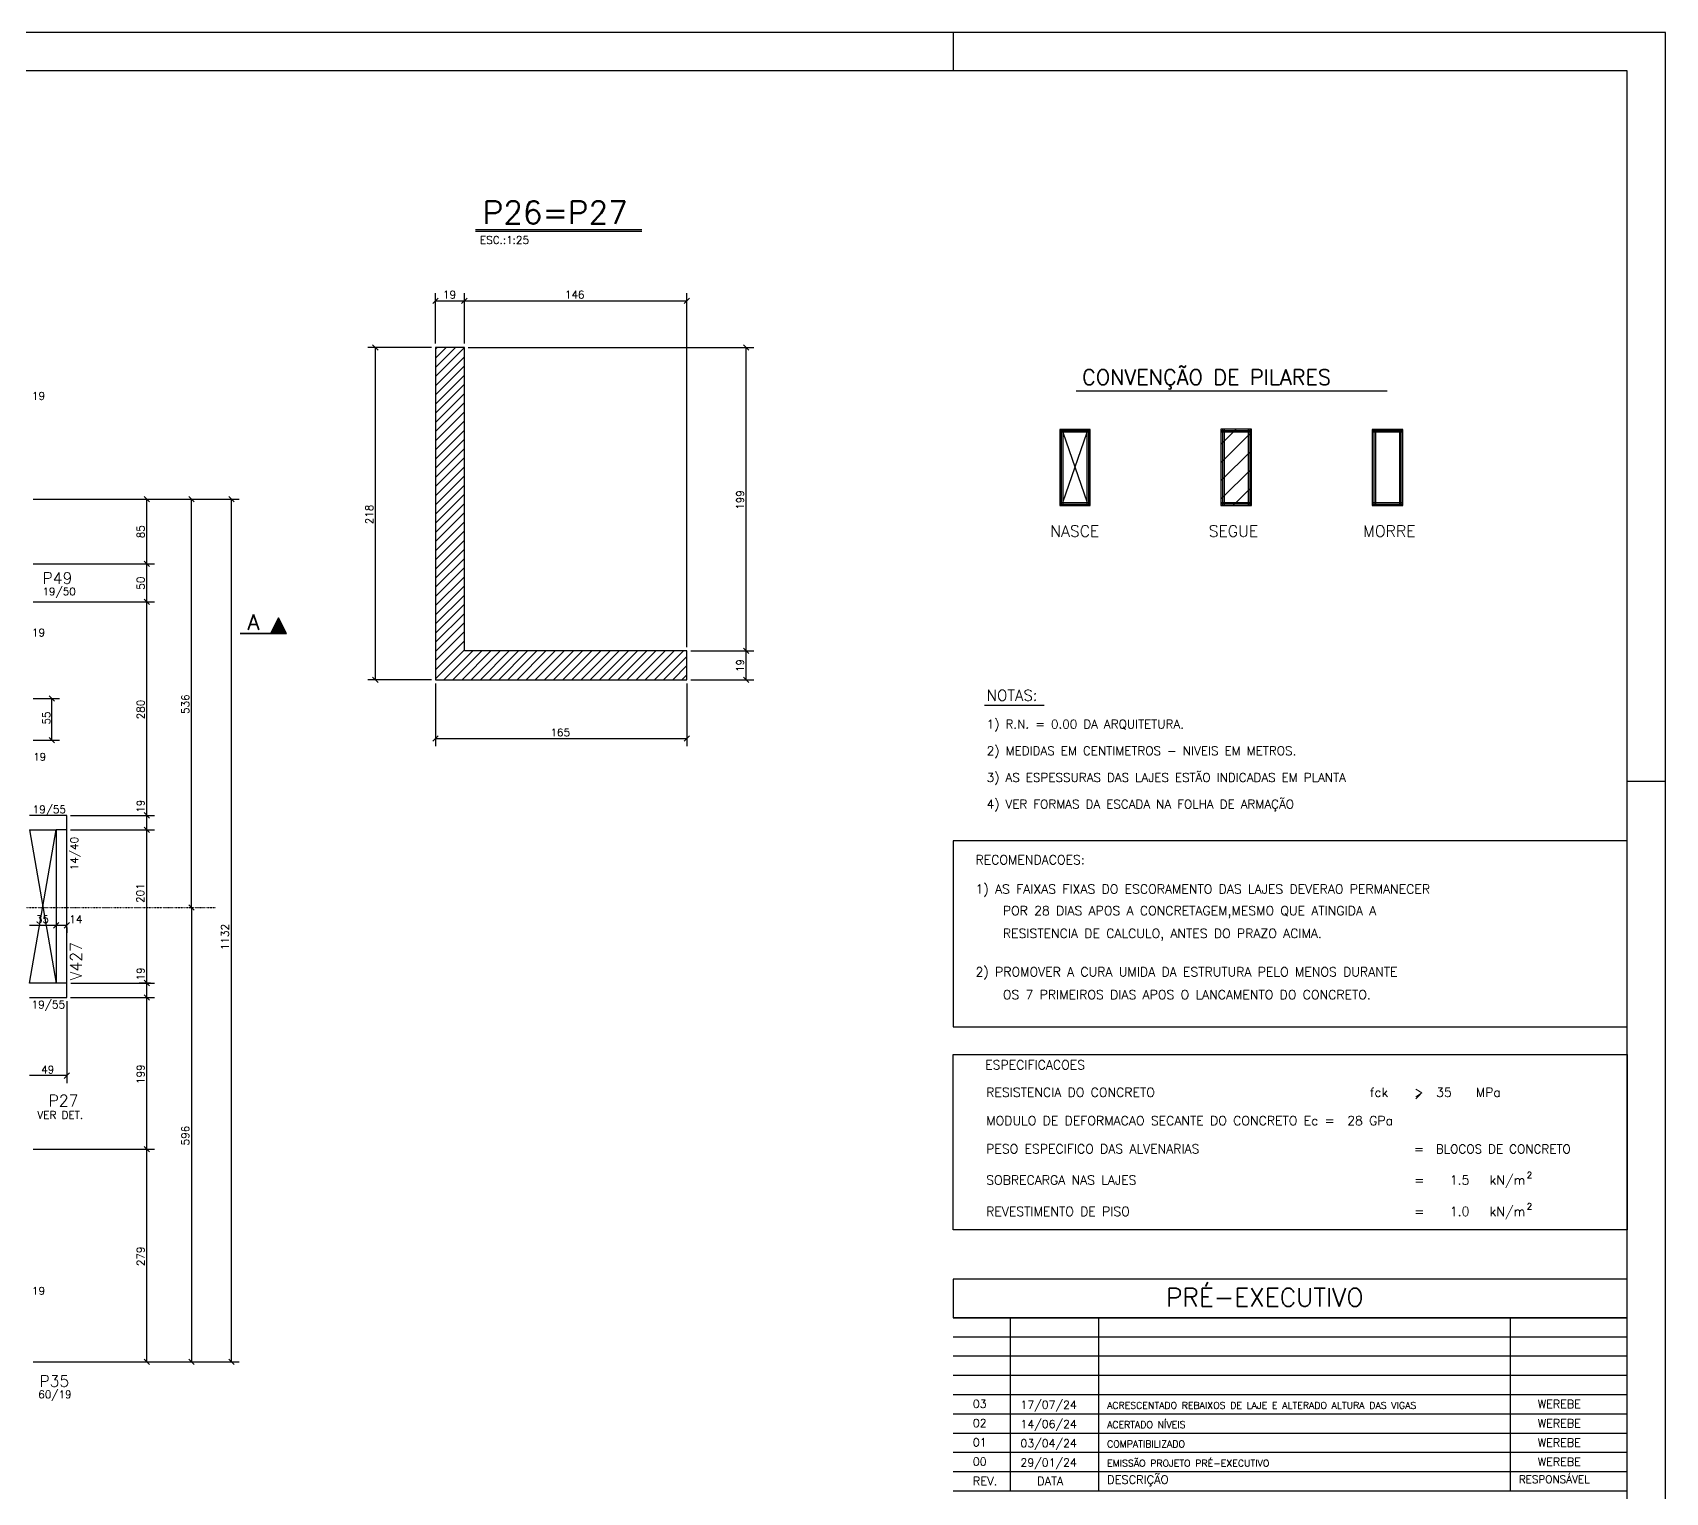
# Model space of a CAD drawing. Extents: x 1435 to 7619, y 830 to 3800.
# Drawn here: x 5477 to 7619, y 1885 to 3800 of the extents above; entities that cross this region are included whole.
import ezdxf

# ---------------------------------------------------------------- set-up
doc = ezdxf.new("R2010")
doc.units = 0
doc.header["$MEASUREMENT"] = 0
doc.linetypes.add('ESTILO_TQS_0004', pattern=[2, 0.5, -0.4, 0.1, -0.4, 0.1, -0.5])
for name, color, linetype in [('1', 1, 'CONTINUOUS'), ('2', 2, 'CONTINUOUS'), ('3', 3, 'CONTINUOUS'), ('4', 4, 'CONTINUOUS'), ('6', 6, 'CONTINUOUS'), ('7', 7, 'CONTINUOUS'), ('9', 9, 'CONTINUOUS')]:
    doc.layers.add(name, color=color, linetype=linetype)
doc.styles.get("Standard").update_dxf_attribs({"font": 'ROMANS.SHX'})

msp = doc.modelspace()

# ---------------------------------------------------------------- linework, layer by layer
at = {"layer": '1', "linetype": 'Continuous'}
for p, q in [((6864.565899, 3279.350219), (6824.433758, 3279.350219)), ((6824.433758, 3279.350219), (6824.433758, 3179.528747)), ((6826.464702, 3279.350219), (6826.464702, 3179.528747)), ((6828.497173, 3279.350219), (6828.497173, 3179.528747)), ((6860.500957, 3179.528747), (6860.500957, 3279.350219)), ((6862.533428, 3179.528747), (6862.533428, 3279.350219)), ((6864.565899, 3179.528747), (6864.565899, 3279.350219)), ((7076.179363, 3279.604278), (7036.047222, 3279.604278)), ((7036.047222, 3279.604278), (7036.047222, 3179.528747)), ((7036.047222, 3259.792266), (7055.859234, 3279.604278)), ((7076.179363, 3277.57257), (7036.047222, 3277.57257)), ((7038.078167, 3279.604278), (7038.078167, 3179.528747)), ((7040.110637, 3279.604278), (7040.110637, 3179.528747)), ((7072.114422, 3179.528747), (7072.114422, 3279.604278)), ((7074.146892, 3179.528747), (7074.146892, 3279.604278)), ((7076.179363, 3179.528747), (7076.179363, 3279.604278)), ((7274.665691, 3279.350219), (7234.53355, 3279.350219)), ((7234.53355, 3279.350219), (7234.53355, 3179.528747)), ((7236.566021, 3279.350219), (7236.566021, 3179.528747)), ((7238.598491, 3279.350219), (7238.598491, 3179.528747)), ((7270.602276, 3179.528747), (7270.602276, 3279.350219)), ((7272.63322, 3179.528747), (7272.63322, 3279.350219)), ((7274.665691, 3179.528747), (7274.665691, 3279.350219)), ((6864.565899, 3277.318511), (6824.433758, 3277.318511)), ((6864.565899, 3275.540862), (6824.433758, 3275.540862)), ((6828.497173, 3183.338104), (6860.500957, 3275.540862)), ((6828.497173, 3275.540862), (6860.500957, 3183.338104)), ((7076.179363, 3275.794158), (7036.047222, 3235.66278)), ((7076.179363, 3275.5401), (7036.047222, 3275.5401)), ((7274.665691, 3277.318511), (7234.53355, 3277.318511)), ((7274.665691, 3275.540862), (7234.53355, 3275.540862)), ((7036.047222, 3211.78659), (7076.179363, 3251.664672)), ((7076.179363, 3227.788482), (7036.047222, 3187.656341)), ((7052.049114, 3179.528747), (7076.179363, 3203.658233)), ((6824.433758, 3183.338104), (6864.565899, 3183.338104)), ((6824.433758, 3181.306396), (6864.565899, 3181.306396)), ((6824.433758, 3179.528747), (6864.565899, 3179.528747)), ((7036.047222, 3183.592163), (7076.179363, 3183.592163)), ((7036.047222, 3181.560455), (7076.179363, 3181.560455)), ((7036.047222, 3179.528747), (7076.179363, 3179.528747)), ((7234.53355, 3183.338104), (7274.665691, 3183.338104)), ((7234.53355, 3181.306396), (7274.665691, 3181.306396)), ((7234.53355, 3179.528747), (7274.665691, 3179.528747)), ((7619.060405, 2817.302282), (7568.808382, 2817.302282)), ((5472.59, 2553.025), (5507.59, 2754.025)), ((5472.59, 2754.025), (5507.59, 2553.025)), ((5472.59, 2553.025), (5507.59, 2754.025)), ((5472.59, 2754.025), (5507.59, 2553.025)), ((7568.808154, 1886.405245), (6684.576297, 1886.405245))]:
    msp.add_line(p, q, dxfattribs=at)
for points in [[(1434.82608, 829.928975), (7619.060405, 829.928975), (7619.060405, 3799.928975), (1434.82608, 3799.928975), (1434.82608, 829.928975)], [(6684.576297, 2495.336994), (7569.064811, 2495.336994), (7569.064811, 2739.395979), (6684.576297, 2739.395979), (6684.576297, 2495.336994)], [(6684.576297, 2459.414698), (7569.064811, 2459.414698), (7569.064811, 2229.376607), (6684.576297, 2229.376607), (6684.576297, 2459.414698)]]:
    msp.add_lwpolyline(points, dxfattribs=at)
at = {"layer": '2', "linetype": 'Continuous'}
for p, q in [((6001.728552, 3444.640006), (6008.79962, 3451.711074)), ((6039.728552, 3444.640006), (6046.79962, 3451.711074)), ((6039.728552, 3444.640006), (6046.79962, 3451.711074)), ((6331.728552, 3444.640006), (6338.79962, 3451.711074)), ((5930.032702, 3383.348663), (5922.961634, 3390.419731)), ((6005.264086, 3386.884197), (6005.264086, 3386.884197)), ((6005.264086, 3386.884197), (6005.264086, 3386.884197)), ((6043.264086, 3386.884197), (6043.264086, 3386.884197)), ((6043.264086, 3386.884197), (6043.264086, 3386.884197)), ((6043.264086, 3386.884197), (6043.264086, 3386.884197)), ((6416.651824, 3383.348663), (6409.580756, 3390.419731)), ((5630.121399, 3184.489466), (5623.050332, 3191.560534)), ((5688.664578, 3184.489466), (5681.59351, 3191.560534)), ((5741.298209, 3184.489466), (5734.227141, 3191.560534)), ((5630.121399, 3099.489466), (5623.050332, 3106.560534)), ((5630.121399, 3099.489466), (5623.050332, 3106.560534)), ((5630.121399, 3049.489466), (5623.050332, 3056.560534)), ((5630.121399, 3049.489466), (5623.050332, 3056.560534)), ((6335.264086, 2988.884197), (6335.264086, 2988.884197)), ((6335.264086, 2988.884197), (6335.264086, 2988.884197)), ((6335.264086, 2988.884197), (6335.264086, 2988.884197)), ((6416.651824, 2985.348663), (6409.580756, 2992.419731)), ((6416.651824, 2985.348663), (6409.580756, 2992.419731)), ((5930.032702, 2947.348663), (5922.961634, 2954.419731)), ((6005.264086, 2950.884197), (6005.264086, 2950.884197)), ((6005.264086, 2950.884197), (6005.264086, 2950.884197)), ((6335.264086, 2950.884197), (6335.264086, 2950.884197)), ((6335.264086, 2950.884197), (6335.264086, 2950.884197)), ((6416.651824, 2947.348663), (6409.580756, 2954.419731)), ((5505.719509, 2922.942437), (5498.648441, 2930.013505)), ((5505.719509, 2867.942437), (5498.648441, 2875.013505)), ((6001.728552, 2870.188371), (6008.79962, 2877.259439)), ((6331.728552, 2870.188371), (6338.79962, 2877.259439)), ((5630.121399, 2769.489466), (5623.050332, 2776.560534)), ((5630.121399, 2769.489466), (5623.050332, 2776.560534)), ((5630.121399, 2750.489466), (5623.050332, 2757.560534)), ((5630.121399, 2750.489466), (5623.050332, 2757.560534)), ((5688.664578, 2648.489466), (5681.59351, 2655.560534)), ((5504.054466, 2625.205038), (5511.125534, 2632.276105)), ((5504.054466, 2625.205038), (5511.125534, 2632.276105)), ((5518.054466, 2625.205038), (5525.125534, 2632.276105)), ((5630.121399, 2549.489466), (5623.050332, 2556.560534)), ((5630.121399, 2549.489466), (5623.050332, 2556.560534)), ((5630.121399, 2530.489466), (5623.050332, 2537.560534)), ((5630.121399, 2530.489466), (5623.050332, 2537.560534)), ((5525.125534, 2435.017118), (5518.054466, 2427.94605)), ((5630.121399, 2331.489466), (5623.050332, 2338.560534)), ((5630.121399, 2331.489466), (5623.050332, 2338.560534)), ((5630.121399, 2331.489466), (5623.050332, 2338.560534)), ((5630.121399, 2052.489466), (5623.050332, 2059.560534)), ((5681.59351, 2059.560534), (5688.664578, 2052.489466)), ((5741.298209, 2052.489466), (5734.227141, 2059.560534)), ((5741.298209, 2052.489466), (5734.227141, 2059.560534))]:
    msp.add_line(p, q, dxfattribs=at)
at = {"layer": '3', "linetype": 'Continuous'}
for p, q in [((6684.576297, 3799.928975), (6684.576297, 3749.929475)), ((6684.576297, 3799.928975), (6684.576297, 3749.929475)), ((6684.576297, 3799.928975), (6684.576297, 3749.929475)), ((6005.264086, 3360.684724), (6031.463558, 3386.884197)), ((6005.264086, 3372.70554), (6019.442743, 3386.884197)), ((6005.264086, 3384.726355), (6007.421928, 3386.884197)), ((6005.264086, 3348.663909), (6043.264086, 3386.663909)), ((6005.264086, 3336.643094), (6043.264086, 3374.643094)), ((6005.264086, 3324.622279), (6043.264086, 3362.622279)), ((6005.264086, 3312.601463), (6043.264086, 3350.601463)), ((6005.264086, 3300.580648), (6043.264086, 3338.580648)), ((6005.264086, 3288.559833), (6043.264086, 3326.559833)), ((6005.264086, 3276.539017), (6043.264086, 3314.539017)), ((6005.264086, 3264.518202), (6043.264086, 3302.518202)), ((6005.264086, 3252.497387), (6043.264086, 3290.497387)), ((6005.264086, 3240.476572), (6043.264086, 3278.476572)), ((6005.264086, 3228.455756), (6043.264086, 3266.455756)), ((6005.264086, 3216.434941), (6043.264086, 3254.434941)), ((6005.264086, 3204.414126), (6043.264086, 3242.414126)), ((6005.264086, 3192.39331), (6043.264086, 3230.39331)), ((6005.264086, 3180.372495), (6043.264086, 3218.372495)), ((6005.264086, 3168.35168), (6043.264086, 3206.35168)), ((6005.264086, 3156.330865), (6043.264086, 3194.330865)), ((6005.264086, 3144.310049), (6043.264086, 3182.310049)), ((6005.264086, 3132.289234), (6043.264086, 3170.289234)), ((6005.264086, 3120.268419), (6043.264086, 3158.268419)), ((6005.264086, 3108.247604), (6043.264086, 3146.247604)), ((6005.264086, 3096.226788), (6043.264086, 3134.226788)), ((6005.264086, 3084.205973), (6043.264086, 3122.205973)), ((6005.264086, 3072.185158), (6043.264086, 3110.185158)), ((6005.264086, 3060.164342), (6043.264086, 3098.164342)), ((6005.264086, 3048.143527), (6043.264086, 3086.143527)), ((6005.264086, 3036.122712), (6043.264086, 3074.122712)), ((6005.264086, 3024.101897), (6043.264086, 3062.101897)), ((6005.264086, 3012.081081), (6043.264086, 3050.081081)), ((6005.264086, 3000.060266), (6043.264086, 3038.060266)), ((6005.264086, 2988.039451), (6043.264086, 3026.039451)), ((6005.264086, 2976.018635), (6043.264086, 3014.018635)), ((6005.264086, 2963.99782), (6043.264086, 3001.99782)), ((6005.264086, 2951.977005), (6043.264086, 2989.977005)), ((6016.192093, 2950.884197), (6054.192093, 2988.884197)), ((6028.212909, 2950.884197), (6066.212909, 2988.884197)), ((6040.233724, 2950.884197), (6078.233724, 2988.884197)), ((6052.254539, 2950.884197), (6090.254539, 2988.884197)), ((6064.275354, 2950.884197), (6102.275354, 2988.884197)), ((6076.29617, 2950.884197), (6114.29617, 2988.884197)), ((6088.316985, 2950.884197), (6126.316985, 2988.884197)), ((6100.3378, 2950.884197), (6138.3378, 2988.884197)), ((6112.358615, 2950.884197), (6150.358615, 2988.884197)), ((6124.379431, 2950.884197), (6162.379431, 2988.884197)), ((6136.400246, 2950.884197), (6174.400246, 2988.884197)), ((6148.421061, 2950.884197), (6186.421061, 2988.884197)), ((6160.441877, 2950.884197), (6198.441877, 2988.884197)), ((6172.462692, 2950.884197), (6210.462692, 2988.884197)), ((6184.483507, 2950.884197), (6222.483507, 2988.884197)), ((6196.504322, 2950.884197), (6234.504322, 2988.884197)), ((6208.525138, 2950.884197), (6246.525138, 2988.884197)), ((6220.545953, 2950.884197), (6258.545953, 2988.884197)), ((6232.566768, 2950.884197), (6270.566768, 2988.884197)), ((6244.587584, 2950.884197), (6282.587584, 2988.884197)), ((6256.608399, 2950.884197), (6294.608399, 2988.884197)), ((6268.629214, 2950.884197), (6306.629214, 2988.884197)), ((6280.650029, 2950.884197), (6318.650029, 2988.884197)), ((6292.670845, 2950.884197), (6330.670845, 2988.884197)), ((6304.69166, 2950.884197), (6335.264086, 2981.456623)), ((6316.712475, 2950.884197), (6335.264086, 2969.435808)), ((6328.733291, 2950.884197), (6335.264086, 2957.414992)), ((6725.735606, 2917.783911), (6804.045164, 2917.783911)), ((7291.82334, 2401.091504), (7297.782938, 2407.279452))]:
    msp.add_line(p, q, dxfattribs=at)
for points in [[(5521.59, 2773.025), (5472.59, 2773.025)], [(5521.59, 2534.025), (5521.59, 2773.025)], [(5472.59, 2754.025), (5507.59, 2754.025)], [(5507.59, 2754.025), (5507.59, 2553.025)], [(5521.59, 2754.025), (5507.59, 2754.025)], [(5507.59, 2553.025), (5472.59, 2553.025)], [(5521.59, 2553.025), (5507.59, 2553.025)], [(5472.59, 2534.025), (5521.59, 2534.025)]]:
    msp.add_lwpolyline(points, dxfattribs=at)
at = {"layer": '6', "linetype": 'Continuous'}
for p, q in [((6057.878078, 3541.464706), (6276.143317, 3541.464706)), ((6057.878078, 3539.666666), (6276.143317, 3539.666666)), ((6846.178968, 3330.190582), (7254.132323, 3330.190582)), ((5799.383956, 3032.312832), (5789.056611, 3011.658136)), ((5799.383956, 3032.117681), (5789.15416, 3011.658184)), ((5804.968208, 3021.144281), (5793.79965, 3021.144281)), ((5804.170453, 3022.739784), (5794.597411, 3022.739784)), ((5803.372705, 3024.335281), (5795.395159, 3024.335281)), ((5802.574956, 3025.930784), (5796.192908, 3025.930784)), ((5801.777208, 3027.526281), (5796.990657, 3027.526281)), ((5800.979453, 3029.121832), (5797.788405, 3029.121832)), ((5800.181704, 3030.717335), (5798.422754, 3030.717335)), ((5809.754753, 3011.571233), (5799.383956, 3032.312832)), ((5809.613704, 3011.658136), (5799.383956, 3032.117734)), ((5809.613704, 3011.658184), (5748.957002, 3011.658184)), ((5748.957002, 3011.571233), (5809.754753, 3011.571233)), ((5808.957004, 3013.166736), (5789.81086, 3013.166736)), ((5808.159256, 3014.762233), (5790.608656, 3014.762233)), ((5807.361507, 3016.357736), (5791.406405, 3016.357736)), ((5806.563705, 3017.953233), (5792.204153, 3017.953233)), ((5805.765956, 3019.548784), (5793.001902, 3019.548784))]:
    msp.add_line(p, q, dxfattribs=at)
for points in [[(1584.828547, 879.93055), (7569.064811, 879.93055), (7569.064811, 3749.929475), (1584.828547, 3749.929475), (1584.828547, 879.93055)], [(6684.576297, 2113.779151), (7569.064811, 2113.779151), (7569.064811, 2164.306686), (6684.576297, 2164.306686), (6684.576297, 2113.779151)]]:
    msp.add_lwpolyline(points, dxfattribs=at)
at = {"layer": '7', "linetype": 'Continuous'}
msp.add_lwpolyline([(6005.264086, 2950.884197), (6335.264086, 2950.884197), (6335.264086, 2988.884197), (6043.264086, 2988.884197), (6043.264086, 3386.884197), (6005.264086, 3386.884197), (6005.264086, 2950.884197)], dxfattribs=at)
at = {"layer": '9', "linetype": 'Continuous'}
for p, q in [((6005.264086, 3391.884197), (6005.264086, 3458.17554)), ((6043.264086, 3391.884197), (6043.264086, 3458.17554)), ((6043.264086, 3391.884197), (6043.264086, 3458.17554)), ((6335.264086, 2993.884197), (6335.264086, 3458.17554)), ((6005.264086, 3448.17554), (6043.264086, 3448.17554)), ((6043.264086, 3448.17554), (6335.264086, 3448.17554)), ((6000.264086, 3386.884197), (5916.497168, 3386.884197)), ((5926.497168, 2950.884197), (5926.497168, 3386.884197)), ((6048.264086, 3386.884197), (6423.11629, 3386.884197)), ((6413.11629, 2988.884197), (6413.11629, 3386.884197)), ((5477.59, 3188.025), (5636.585866, 3188.025)), ((5626.585866, 3103.025), (5626.585866, 3188.025)), ((5631.585866, 3188.025), (5695.129044, 3188.025)), ((5685.129044, 2652.025), (5685.129044, 3188.025)), ((5690.129044, 3188.025), (5747.762675, 3188.025)), ((5737.762675, 2056.025), (5737.762675, 3188.025)), ((5477.59, 3103.025), (5636.585866, 3103.025)), ((5626.585866, 3053.025), (5626.585866, 3103.025)), ((5477.59, 3053.025), (5636.585866, 3053.025)), ((5626.585866, 2773.025), (5626.585866, 3053.025)), ((6340.264086, 2988.884197), (6423.11629, 2988.884197)), ((6340.264086, 2988.884197), (6423.11629, 2988.884197)), ((6413.11629, 2950.884197), (6413.11629, 2988.884197)), ((6000.264086, 2950.884197), (5916.497168, 2950.884197)), ((6005.264086, 2945.884197), (6005.264086, 2863.723905)), ((6335.264086, 2945.884197), (6335.264086, 2863.723905)), ((6340.264086, 2950.884197), (6423.11629, 2950.884197)), ((5477.59, 2926.477971), (5512.183975, 2926.477971)), ((5502.183975, 2871.477971), (5502.183975, 2926.477971)), ((5477.59, 2871.477971), (5512.183975, 2871.477971)), ((6005.264086, 2873.723905), (6335.264086, 2873.723905)), ((5526.59, 2773.025), (5636.585866, 2773.025)), ((5626.585866, 2754.025), (5626.585866, 2773.025)), ((5526.59, 2754.025), (5636.585866, 2754.025)), ((5626.585866, 2553.025), (5626.585866, 2754.025)), ((5685.129044, 2652.025), (5685.129044, 2056.025)), ((5472.59, 2628.740572), (5507.59, 2628.740572)), ((5507.59, 2628.822559), (5507.59, 2618.740572)), ((5507.59, 2628.740572), (5521.59, 2628.740572)), ((5521.59, 2625.843463), (5521.59, 2618.740572)), ((5526.736009, 2553.025), (5636.585866, 2553.025)), ((5631.585866, 2553.025), (5616.585866, 2553.025)), ((5626.585866, 2534.025), (5626.585866, 2553.025)), ((5521.59, 2529.025), (5521.59, 2421.481584)), ((5526.59, 2534.025), (5636.585866, 2534.025)), ((5626.585866, 2335.025), (5626.585866, 2534.025)), ((5521.59, 2431.481584), (5472.59, 2431.481584)), ((5477.59, 2335.025), (5636.585866, 2335.025)), ((5605.113926, 2335.025), (5636.585866, 2335.025)), ((5626.585866, 2056.025), (5626.585866, 2335.025)), ((7569.064811, 2164.306686), (6684.576297, 2164.306686)), ((7569.064811, 2113.779151), (6684.576297, 2113.779151)), ((6759.609686, 2113.779151), (6759.609686, 1886.405245)), ((6875.546266, 1886.405245), (6875.546266, 2113.779151)), ((7415.819975, 1886.405245), (7415.819975, 2113.779151)), ((7568.808154, 2088.515384), (6684.576297, 2088.515384)), ((7568.808154, 2063.251616), (6684.576297, 2063.251616)), ((5477.59, 2056.025), (5636.585866, 2056.025)), ((5631.585866, 2056.025), (5695.129044, 2056.025)), ((5690.129044, 2056.025), (5747.762675, 2056.025)), ((5690.129044, 2056.025), (5747.762675, 2056.025)), ((7568.808154, 2037.987849), (6684.576297, 2037.987849)), ((7568.808154, 2012.724082), (6684.576297, 2012.724082)), ((7568.808154, 1987.460314), (6684.576297, 1987.460314)), ((7568.808154, 1962.196547), (6684.576297, 1962.196547)), ((7568.808154, 1936.932779), (6684.576297, 1936.932779)), ((7568.808154, 1911.669012), (6684.576297, 1911.669012))]:
    msp.add_line(p, q, dxfattribs=at)
at = {"layer": '9', "linetype": 'ESTILO_TQS_0004'}
msp.add_line((1835.89007, 2652.025), (5717.148403, 2652.025), dxfattribs=at)

# ---------------------------------------------------------------- texts
at = {"layer": '2', "linetype": 'Continuous'}
for s, height, p in [('ESC.:1:25', 10, (6063.816716, 3522.883447)), ('19', 10, (6015.264086, 3451.17554)), ('146', 10, (6175.264086, 3451.17554)), ('19', 10, (5475.92333, 3318.31832)), ('NASCE', 15.000001, (6812.093599, 3138.444275)), ('SEGUE', 15.000001, (7019.878633, 3138.444275)), ('MORRE', 15.000001, (7222.518403, 3138.444275)), ('19', 10, (5475.92333, 3007.867371)), ('165', 10, (6156.264086, 2876.723905)), ('19', 10, (5477.5199, 2844.79402)), ('35', 10, (5481.09, 2631.740572)), ('14', 10, (5524.92333, 2631.740572)), ('49', 10, (5488.09, 2434.481584)), ('19', 10, (5475.92333, 2144.136393))]:
    msp.add_text(s, height=height, dxfattribs=at).set_placement(p)
for s, p in [('199', (6410.11629, 3173.884197)), ('218', (5923.497168, 3154.884197)), ('85', (5623.585866, 3136.525)), ('50', (5623.585866, 3069.025)), ('19', (6410.11629, 2960.884197)), ('280', (5623.585866, 2899.025)), ('536', (5682.129044, 2906.025)), ('55', (5499.958854, 2892.127246)), ('19', (5623.585866, 2776.35833)), ('201', (5623.083322, 2658.119122)), ('1132', (5734.214141, 2596.168326)), ('19', (5623.585866, 2556.35833)), ('199', (5623.585866, 2420.525)), ('596', (5682.129044, 2340.025)), ('279', (5623.585866, 2181.525))]:
    msp.add_text(s, height=10, rotation=90, dxfattribs=at).set_placement(p)
at = {"layer": '3', "linetype": 'Continuous'}
for s, height, p in [('CONVENÇÃO DE PILARES', 20, (6853.743521, 3337.928983)), ('19/50', 10, (5489.718686, 3061.722616)), ('NOTAS:', 14.374909, (6728.681714, 2923.333598)), ('1) R.N. = 0.00 DA ARQUITETURA.', 11.499926, (6728.681714, 2886.962086)), ('2) MEDIDAS EM CENTIMETROS - NIVEIS EM METROS.', 11.499926, (6728.681714, 2851.960683)), ('3) AS ESPESSURAS DAS LAJES ESTÃO INDICADAS EM PLANTA', 11.499926, (6728.681714, 2816.959279)), ('19/55', 10, (5476.824685, 2775.787669)), ('4) VER FORMAS DA ESCADA NA FOLHA DE ARMAÇÃO', 11.499926, (6728.681714, 2781.957876)), ('RECOMENDACOES:', 11.985081, (6713.940041, 2708.707048)), ('1) AS FAIXAS FIXAS DO ESCORAMENTO DAS LAJES DEVERAO PERMANECER', 11.985081, (6713.940041, 2670.257912)), ('POR 28 DIAS APOS A CONCRETAGEM,MESMO QUE ATINGIDA A', 11.985081, (6749.798698, 2641.983516)), ('RESISTENCIA DE CALCULO, ANTES DO PRAZO ACIMA.', 11.985081, (6749.798698, 2612.110661)), ('2) PROMOVER A CURA UMIDA DA ESTRUTURA PELO MENOS DURANTE', 11.985081, (6713.940041, 2561.70864)), ('19/55', 10, (5475.592975, 2519.768005)), ('OS 7 PRIMEIROS DIAS APOS O LANCAMENTO DO CONCRETO.', 11.985081, (6749.798698, 2531.835784)), ('ESPECIFICACOES', 11.979091, (6726.701515, 2439.682891)), ('RESISTENCIA DO CONCRETO', 11.979091, (6727.974293, 2403.670751)), ('fck', 11.979091, (7231.224119, 2403.670751)), ('>  35', 12, (7289.431266, 2403.670751)), ('MPa', 11.979091, (7370.331301, 2403.670751)), ('VER DET.', 10, (5483.047604, 2374.79393)), ('MODULO DE DEFORMACAO SECANTE DO CONCRETO Ec =  28 GPa', 12, (6727.974293, 2366.483163)), ('PESO ESPECIFICO DAS ALVENARIAS', 11.979091, (6727.974293, 2329.512697)), ('=  BLOCOS DE CONCRETO', 11.499926, (7289.431266, 2329.512697)), ('SOBRECARGA NAS LAJES', 11.97909, (6727.974293, 2288.465597)), ('=', 11.979091, (7289.431266, 2288.465597)), ('1.5', 12, (7336.306943, 2288.465597)), ('kN/m', 11.979091, (7388.543262, 2288.465597)), ('2', 8.385363, (7437.15965, 2296.914598)), ('REVESTIMENTO DE PISO', 11.979091, (6727.974293, 2247.322719)), ('=', 11.979091, (7289.431266, 2247.322719)), ('1.0', 11.979091, (7336.306943, 2247.322719)), ('kN/m', 11.979091, (7388.543262, 2247.322719)), ('2', 8.385363, (7437.15965, 2255.771721)), ('60/19', 10, (5484.193314, 2008.267712)), ('03', 10.5, (6710.463101, 1995.668974)), ('17/07/24', 10.5, (6772.976366, 1994.4134)), ('ACRESCENTADO REBAIXOS DE LAJE E ALTERADO ALTURA DAS VIGAS', 9, (6886.534238, 1994.30009)), ('WEREBE', 10.749893, (7451.599385, 1995.234021)), ('02', 10.5, (6710.463101, 1970.405206)), ('14/06/24', 10.5, (6772.976366, 1969.149632)), ('ACERTADO NÍVEIS', 9, (6886.534238, 1969.036322)), ('WEREBE', 10.749893, (7451.599385, 1969.970253)), ('01', 10.5, (6710.463101, 1945.141439)), ('03/04/24', 10.5, (6772.976366, 1943.885865)), ('COMPATIBILIZADO', 9, (6886.534238, 1943.772555)), ('WEREBE', 10.749893, (7451.599385, 1944.706486)), ('00', 10.499895, (6710.463101, 1919.877672)), ('29/01/24', 10.5, (6772.976366, 1918.622097)), ('EMISSÃO PROJETO PRÉ-EXECUTIVO', 9, (6886.534238, 1918.508787)), ('WEREBE', 10.749893, (7451.599385, 1919.442719)), ('DESCRIÇÃO', 10.99989, (6886.534238, 1895.945634)), ('RESPONSÁVEL', 9.9999, (7426.807946, 1896.945624)), ('REV.', 10.99989, (6710.463101, 1894.113909)), ('DATA', 10.99989, (6794.792758, 1894.113909))]:
    msp.add_text(s, height=height, dxfattribs=at).set_placement(p)
msp.add_text('14/40', height=10, rotation=90, dxfattribs=at).set_placement((5536.481294, 2700.944419))
at = {"layer": '4', "linetype": 'Continuous'}
for s, p in [('P49', (5489.718686, 3076.722616)), ('P27', (5497.712383, 2391.13748)), ('P35', (5485.684135, 2023.267712))]:
    msp.add_text(s, height=15, dxfattribs=at).set_placement(p)
msp.add_text('V427', height=15, rotation=90, dxfattribs=at).set_placement((5541.211902, 2556.4773))
at = {"layer": '6', "linetype": 'Continuous'}
for s, height, p in [('P26=P27', 30, (6067.392625, 3548.988795)), ('A', 20, (5758.957002, 3016.571233)), ('PRÉ-EXECUTIVO', 24, (6963.909691, 2128.69531))]:
    msp.add_text(s, height=height, dxfattribs=at).set_placement(p)

doc.saveas('drawing.dxf')
